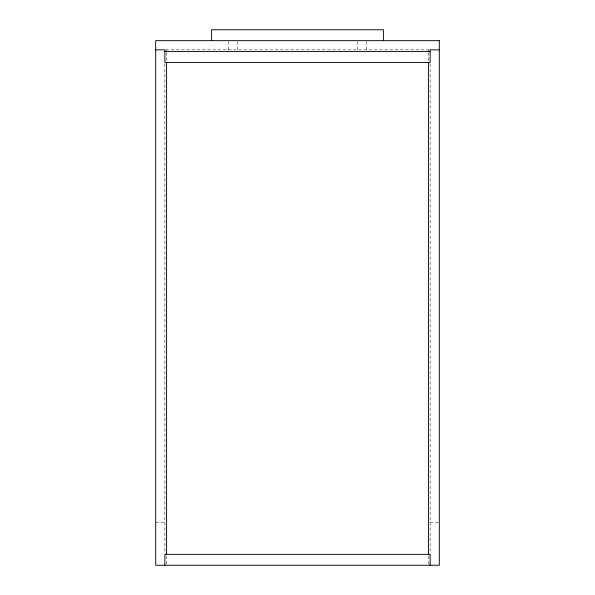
<?xml version="1.0" encoding="UTF-8"?>
<svg xmlns="http://www.w3.org/2000/svg" width="595" height="595" viewBox="0 0 595 595"><rect width="100%" height="100%" fill="white"/><g stroke="black" fill="none" stroke-linecap="round" stroke-linejoin="round"><path stroke-width="0.45" stroke-dasharray="2.98 2.23" d="M165.797 49.854L429.203 49.854M155.682 522.298L164.77 522.298M430.23 522.298L438.411 522.298M430.133 63.784L430.133 553.41M428.415 49.854L428.415 51.572M428.415 52.494L428.415 61.783M428.415 555.953L428.415 564.32M366.222 41.568L366.222 51.572M357.632 41.568L357.632 51.572M237.368 41.568L237.368 51.572M228.778 41.568L228.778 51.572M166.585 49.854L166.585 51.572M166.585 52.494L166.585 61.783M166.585 555.961L166.585 564.32M164.867 63.784L164.867 553.41"/><path stroke-width="0.89" d="M155.682 49.854L164.867 49.854L164.867 62.475L430.133 62.475L430.133 49.854L439.318 49.854M164.867 51.572L430.133 51.572M430.133 565.25L430.133 554.339L164.867 554.339L164.867 565.25M428.415 62.475L428.415 554.339M383.403 40.661L383.403 29.75L211.597 29.75L211.597 40.661M166.585 62.475L166.585 554.339M439.318 40.661L155.682 40.661L155.682 565.25L439.318 565.25L439.318 40.661"/></g></svg>
